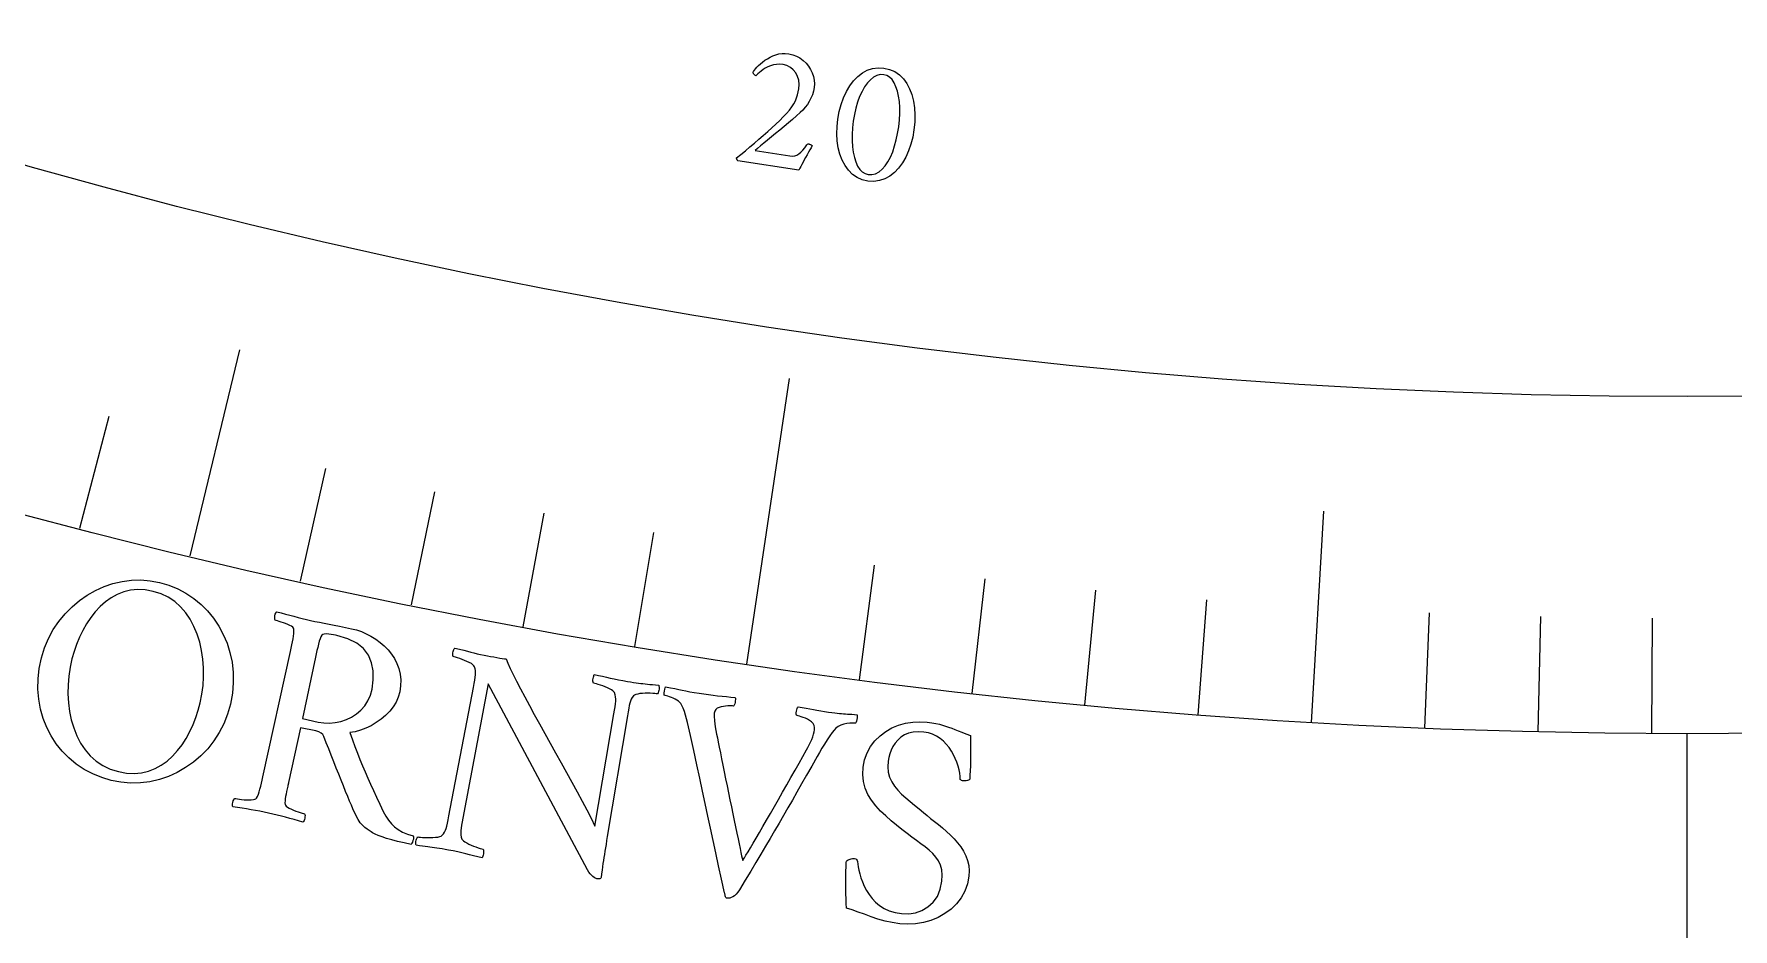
# Model space of a CAD drawing. Header units: millimetres. Extents: x -50 to 50, y -50 to 64.
# Drawn here: x -10.3 to 0.29, y -40.97 to -35.39 of the extents above; entities that cross this region are included whole.
import ezdxf

# ---------------------------------------------------------------- set-up
doc = ezdxf.new("R2010")
doc.units = ezdxf.units.MM
for name, color, linetype in [('CUT_OUTER', 1, 'Continuous'), ('ENGRAVE', 7, 'Continuous'), ('ENGRAVE_FINE', 8, 'Continuous'), ('TEXT', 5, 'Continuous')]:
    doc.layers.add(name, color=color, linetype=linetype)

msp = doc.modelspace()

# ---------------------------------------------------------------- linework, layer by layer
at = {"layer": 'CUT_OUTER'}
msp.add_arc((0, -0.0002), 49.9998, 177.11535, 4.43206, dxfattribs=at)
at = {"layer": 'ENGRAVE'}
for points in [[(-9.3249, -38.6408), (-9.0152, -37.3576)], [(-5.8563, -39.3162), (-5.5911, -37.5359)], [(-2.3407, -39.681), (-2.263, -38.3633)], [(0, -45.25), (0, -39.75)]]:
    msp.add_lwpolyline(points, dxfattribs=at)
for radius in [49, 49, 47.6875, 45.25, 45.25, 43.325, 39.75, 39.75, 37.65]:
    msp.add_circle((0, 0), radius, dxfattribs=at)
at = {"layer": 'ENGRAVE_FINE'}
for points in [[(-10.0105, -38.4689), (-9.8291, -37.7721)], [(-8.6363, -38.8005), (-8.4799, -38.0977)], [(-7.9449, -38.9479), (-7.801, -38.2425)], [(-7.251, -39.0831), (-7.1196, -38.3751)], [(-6.5547, -39.2058), (-6.436, -38.4957)], [(-5.156, -39.4142), (-5.0627, -38.7003)], [(-4.4541, -39.4997), (-4.3734, -38.7842)], [(-3.7508, -39.5726), (-3.6828, -38.8559)], [(-3.0462, -39.6331), (-2.9911, -38.9152)], [(-1.6345, -39.7164), (-1.6049, -38.997)], [(-0.9277, -39.7392), (-0.9109, -39.0194)], [(-0.2207, -39.7494), (-0.2167, -39.0294)]]:
    msp.add_lwpolyline(points, dxfattribs=at)
at = {"layer": 'TEXT'}
for points in [[(-5.4494, -36.086), (-5.4572, -36.099), (-5.4652, -36.1129), (-5.4735, -36.1276), (-5.4821, -36.1433), (-5.4907, -36.1591), (-5.4989, -36.1743), (-5.5067, -36.1889), (-5.5141, -36.203), (-5.5208, -36.2156), (-5.5263, -36.226), (-5.5305, -36.2341), (-5.5336, -36.24), (-5.9127, -36.18), (-5.9142, -36.1785), (-5.9157, -36.1766), (-5.9172, -36.1743), (-5.9188, -36.1716), (-5.9201, -36.1689), (-5.921, -36.1665), (-5.9214, -36.1644), (-5.9213, -36.1626), (-5.894, -36.1405), (-5.8663, -36.1178), (-5.8383, -36.0946), (-5.81, -36.0709), (-5.7818, -36.0469), (-5.7542, -36.023), (-5.7272, -35.999), (-5.7008, -35.9751), (-5.6757, -35.9517), (-5.6522, -35.9291), (-5.6305, -35.9074), (-5.6105, -35.8865), (-5.5916, -35.8651), (-5.5759, -35.8447), (-5.5635, -35.8255), (-5.5543, -35.8073), (-5.5473, -35.7893), (-5.5414, -35.7707), (-5.5367, -35.7515), (-5.533, -35.7317), (-5.531, -35.7046), (-5.5335, -35.6791), (-5.5405, -35.6552), (-5.5522, -35.6328), (-5.5675, -35.6134), (-5.5859, -35.5984), (-5.6073, -35.5877), (-5.6317, -35.5814), (-5.6527, -35.5793), (-5.6727, -35.5798), (-5.6916, -35.5828), (-5.7096, -35.5884), (-5.7264, -35.5957), (-5.7418, -35.6036), (-5.7557, -35.6121), (-5.7681, -35.6213), (-5.7789, -35.6303), (-5.7878, -35.6381), (-5.7949, -35.6449), (-5.8, -35.6505), (-5.8033, -35.6495), (-5.8065, -35.6476), (-5.8096, -35.6447), (-5.8127, -35.641), (-5.8153, -35.6371), (-5.817, -35.6338), (-5.818, -35.6312), (-5.8181, -35.6292), (-5.8148, -35.6237), (-5.8097, -35.6167), (-5.8029, -35.6082), (-5.7944, -35.5982), (-5.7842, -35.5874), (-5.7726, -35.5766), (-5.7595, -35.5657), (-5.7449, -35.5547), (-5.7291, -35.5444), (-5.7125, -35.5351), (-5.695, -35.527), (-5.6767, -35.52), (-5.6575, -35.5148), (-5.6377, -35.512), (-5.6173, -35.5117), (-5.5962, -35.5139), (-5.5712, -35.5195), (-5.5478, -35.5282), (-5.5262, -35.54), (-5.5062, -35.5548), (-5.4882, -35.572), (-5.4728, -35.5907), (-5.4598, -35.6109), (-5.4493, -35.6327), (-5.4416, -35.6553), (-5.4372, -35.6782), (-5.4359, -35.7013), (-5.4379, -35.7246), (-5.4424, -35.7476), (-5.449, -35.7695), (-5.4575, -35.7904), (-5.468, -35.8103), (-5.4801, -35.8292), (-5.4938, -35.8472), (-5.5088, -35.8642), (-5.5253, -35.8803), (-5.5484, -35.9011), (-5.5727, -35.9225), (-5.5981, -35.9445), (-5.6248, -35.9671), (-5.6517, -35.9896), (-5.6779, -36.0113), (-5.7033, -36.0323), (-5.728, -36.0526), (-5.7511, -36.0714), (-5.7718, -36.0883), (-5.79, -36.1032), (-5.8058, -36.1162), (-5.5887, -36.1504), (-5.573, -36.1515), (-5.5583, -36.1498), (-5.5448, -36.1453), (-5.5323, -36.1379), (-5.5203, -36.1278), (-5.5083, -36.1149), (-5.4962, -36.0992), (-5.4841, -36.0808), (-5.482, -36.0781), (-5.4791, -36.0764), (-5.4754, -36.0757), (-5.4708, -36.0759), (-5.4689, -36.0764), (-5.4664, -36.0772), (-5.4634, -36.0783), (-5.4599, -36.0799), (-5.4565, -36.0815), (-5.4536, -36.0831), (-5.4512, -36.0846), (-5.4494, -36.086)], [(-5.0038, -35.6033), (-4.9676, -35.6115), (-4.9353, -35.6251), (-4.9067, -35.6444), (-4.8818, -35.6692), (-4.8607, -35.6987), (-4.8433, -35.7316), (-4.8296, -35.7681), (-4.8195, -35.8082), (-4.8131, -35.8507), (-4.8104, -35.8947), (-4.8112, -35.9401), (-4.8158, -35.9869), (-4.8238, -36.0333), (-4.835, -36.0774), (-4.8495, -36.119), (-4.8672, -36.1583), (-4.8879, -36.1943), (-4.9113, -36.2259), (-4.9373, -36.2531), (-4.966, -36.2759), (-4.9971, -36.2934), (-5.0302, -36.3043), (-5.0654, -36.3087), (-5.1026, -36.3066), (-5.138, -36.2985), (-5.17, -36.2846), (-5.1986, -36.265), (-5.2238, -36.2397), (-5.2453, -36.2098), (-5.2631, -36.1764), (-5.2772, -36.1396), (-5.2874, -36.0993), (-5.2939, -36.0566), (-5.2965, -36.0125), (-5.2953, -35.9671), (-5.2902, -35.9203), (-5.2816, -35.874), (-5.2698, -35.8301), (-5.2549, -35.7886), (-5.2368, -35.7495), (-5.2158, -35.7138), (-5.1923, -35.6826), (-5.1662, -35.6557), (-5.1375, -35.6333), (-5.1067, -35.6163), (-5.0741, -35.6056), (-5.0398, -35.6013), (-5.0038, -35.6033)], [(-5.0039, -35.6444), (-5.0261, -35.6439), (-5.0475, -35.6489), (-5.068, -35.6593), (-5.0877, -35.6753), (-5.1063, -35.6958), (-5.1236, -35.7202), (-5.1396, -35.7483), (-5.1542, -35.7804), (-5.1671, -35.8154), (-5.1782, -35.8527), (-5.1873, -35.8924), (-5.1945, -35.9342), (-5.1994, -35.976), (-5.2018, -36.0163), (-5.2017, -36.0552), (-5.1991, -36.0927), (-5.1942, -36.1278), (-5.1872, -36.1596), (-5.178, -36.188), (-5.1667, -36.2131), (-5.1533, -36.234), (-5.138, -36.2497), (-5.1207, -36.2603), (-5.1014, -36.2657), (-5.0774, -36.2663), (-5.0547, -36.2611), (-5.0334, -36.2502), (-5.0134, -36.2335), (-4.9949, -36.212), (-4.9779, -36.1866), (-4.9625, -36.1572), (-4.9486, -36.1239), (-4.9364, -36.0878), (-4.9261, -36.0498), (-4.9176, -36.01), (-4.9109, -35.9684), (-4.9062, -35.9263), (-4.904, -35.886), (-4.9042, -35.8476), (-4.9069, -35.8111), (-4.9119, -35.7772), (-4.9189, -35.7465), (-4.9281, -35.7191), (-4.9394, -35.6949), (-4.9527, -35.6749), (-4.9679, -35.6598), (-4.985, -35.6496), (-5.0039, -35.6444)], [(-9.5143, -38.8082), (-9.4566, -38.8253), (-9.4019, -38.8475), (-9.3502, -38.8748), (-9.3015, -38.9072), (-9.2564, -38.9441), (-9.2154, -38.9851), (-9.1786, -39.0301), (-9.1458, -39.0791), (-9.1177, -39.1315), (-9.0946, -39.1866), (-9.0765, -39.2445), (-9.0635, -39.3051), (-9.0562, -39.3679), (-9.0555, -39.4323), (-9.0613, -39.4982), (-9.0736, -39.5657), (-9.0911, -39.6285), (-9.1141, -39.6876), (-9.1425, -39.7432), (-9.1764, -39.7951), (-9.2149, -39.8431), (-9.2571, -39.8868), (-9.3028, -39.9262), (-9.3523, -39.9612), (-9.4046, -39.9913), (-9.4591, -40.0159), (-9.5157, -40.035), (-9.5744, -40.0487), (-9.6344, -40.0563), (-9.6948, -40.0575), (-9.7554, -40.0522), (-9.8164, -40.0404), (-9.8752, -40.023), (-9.931, -40.0003), (-9.9838, -39.9723), (-10.0336, -39.9391), (-10.0797, -39.9012), (-10.1212, -39.8593), (-10.1581, -39.8135), (-10.1904, -39.7636), (-10.2178, -39.7105), (-10.2397, -39.6548), (-10.2564, -39.5965), (-10.2677, -39.5356), (-10.273, -39.4728), (-10.2718, -39.4088), (-10.2641, -39.3437), (-10.2499, -39.2774), (-10.2306, -39.2151), (-10.206, -39.1565), (-10.1764, -39.1013), (-10.1415, -39.0498), (-10.1025, -39.0022), (-10.0601, -38.9591), (-10.0144, -38.9204), (-9.9655, -38.8861), (-9.914, -38.8567), (-9.8605, -38.8326), (-9.805, -38.814), (-9.7477, -38.8008), (-9.6893, -38.7933), (-9.631, -38.7921), (-9.5727, -38.797), (-9.5143, -38.8082)], [(-9.555, -38.8635), (-9.6041, -38.8544), (-9.6509, -38.8519), (-9.6955, -38.8559), (-9.738, -38.8665), (-9.7781, -38.8826), (-9.8159, -38.9031), (-9.8513, -38.928), (-9.8843, -38.9573), (-9.915, -38.9902), (-9.9432, -39.026), (-9.9691, -39.0646), (-9.9925, -39.106), (-10.0134, -39.1492), (-10.0317, -39.1931), (-10.0473, -39.2376), (-10.0603, -39.2828), (-10.0721, -39.3362), (-10.0802, -39.3904), (-10.0847, -39.4454), (-10.0856, -39.5012), (-10.0826, -39.5567), (-10.0756, -39.6107), (-10.0646, -39.6633), (-10.0496, -39.7143), (-10.0304, -39.7629), (-10.0069, -39.808), (-9.9791, -39.8495), (-9.947, -39.8875), (-9.9103, -39.9209), (-9.8688, -39.9485), (-9.8224, -39.9703), (-9.7713, -39.9863), (-9.7208, -39.9956), (-9.6727, -39.9982), (-9.627, -39.9941), (-9.5836, -39.9833), (-9.5427, -39.9669), (-9.5042, -39.9458), (-9.4681, -39.92), (-9.4344, -39.8896), (-9.4033, -39.8555), (-9.3749, -39.8186), (-9.3493, -39.779), (-9.3263, -39.7366), (-9.3061, -39.6926), (-9.2886, -39.6481), (-9.2738, -39.6031), (-9.2617, -39.5576), (-9.2511, -39.504), (-9.2441, -39.4498), (-9.2407, -39.3951), (-9.2409, -39.3397), (-9.245, -39.2848), (-9.253, -39.2314), (-9.2649, -39.1795), (-9.2808, -39.1291), (-9.3006, -39.0813), (-9.3244, -39.0371), (-9.3521, -38.9965), (-9.3837, -38.9595), (-9.4197, -38.927), (-9.4602, -38.9002), (-9.5053, -38.8791), (-9.555, -38.8635)], [(-8.3185, -39.0958), (-8.2882, -39.1035), (-8.258, -39.114), (-8.2279, -39.1271), (-8.1979, -39.1428), (-8.1687, -39.1609), (-8.1413, -39.1811), (-8.1156, -39.2033), (-8.0916, -39.2276), (-8.07, -39.2539), (-8.0516, -39.2821), (-8.0363, -39.3123), (-8.0242, -39.3443), (-8.0159, -39.3781), (-8.0123, -39.4136), (-8.0133, -39.4506), (-8.019, -39.4893), (-8.0279, -39.5216), (-8.0412, -39.5524), (-8.059, -39.5818), (-8.0812, -39.6099), (-8.1068, -39.636), (-8.1346, -39.6597), (-8.1646, -39.6809), (-8.1968, -39.6998), (-8.23, -39.7157), (-8.2632, -39.7282), (-8.2963, -39.7372), (-8.3294, -39.7428), (-8.3136, -39.7874), (-8.2979, -39.8302), (-8.2823, -39.8714), (-8.2667, -39.9107), (-8.251, -39.9492), (-8.2347, -39.9876), (-8.2178, -40.0261), (-8.2005, -40.0645), (-8.1823, -40.1039), (-8.163, -40.1453), (-8.1426, -40.1888), (-8.1211, -40.2344), (-8.1058, -40.2631), (-8.089, -40.2888), (-8.0706, -40.3113), (-8.0508, -40.3307), (-8.0281, -40.3476), (-8.0012, -40.3626), (-7.9701, -40.3757), (-7.9348, -40.3869), (-7.9327, -40.3921), (-7.9322, -40.3987), (-7.9335, -40.4066), (-7.9366, -40.4159), (-7.9402, -40.4249), (-7.9431, -40.4317), (-7.9454, -40.4365), (-7.9471, -40.4393), (-7.9916, -40.4301), (-8.032, -40.4208), (-8.0683, -40.4114), (-8.1006, -40.402), (-8.1286, -40.3927), (-8.1525, -40.3839), (-8.1721, -40.3756), (-8.1875, -40.3678), (-8.197, -40.3614), (-8.2083, -40.3535), (-8.2212, -40.3442), (-8.2358, -40.3335), (-8.2508, -40.3204), (-8.2648, -40.3043), (-8.278, -40.285), (-8.2903, -40.2625), (-8.2952, -40.2519), (-8.3018, -40.2371), (-8.31, -40.2184), (-8.3198, -40.1957), (-8.3309, -40.1696), (-8.3429, -40.1409), (-8.3558, -40.1096), (-8.3696, -40.0756), (-8.3841, -40.0396), (-8.399, -40.0025), (-8.4144, -39.9641), (-8.4301, -39.9246), (-8.4459, -39.8846), (-8.4613, -39.8451), (-8.4762, -39.8061), (-8.4907, -39.7675), (-8.4977, -39.7557), (-8.5086, -39.746), (-8.5233, -39.7384), (-8.5419, -39.733), (-8.6371, -39.7124), (-8.7113, -40.0537), (-8.712, -40.0566), (-8.7126, -40.0594), (-8.7132, -40.0622), (-8.7138, -40.065), (-8.7144, -40.0678), (-8.715, -40.0706), (-8.7156, -40.0734), (-8.7162, -40.0762), (-8.72, -40.0937), (-8.7234, -40.1103), (-8.7265, -40.1261), (-8.7294, -40.1412), (-8.7316, -40.1552), (-8.733, -40.1681), (-8.7335, -40.1798), (-8.7332, -40.1904), (-8.7308, -40.1957), (-8.7256, -40.2014), (-8.7176, -40.2074), (-8.7066, -40.2139), (-8.6939, -40.2202), (-8.6806, -40.2261), (-8.6666, -40.2315), (-8.6521, -40.2364), (-8.6384, -40.2406), (-8.627, -40.244), (-8.6179, -40.2465), (-8.6111, -40.2481), (-8.6095, -40.2531), (-8.6088, -40.2594), (-8.609, -40.267), (-8.6101, -40.2758), (-8.612, -40.2845), (-8.6147, -40.2915), (-8.6182, -40.2969), (-8.6224, -40.3007), (-8.6501, -40.2929), (-8.6772, -40.2852), (-8.7038, -40.2779), (-8.7298, -40.2707), (-8.7557, -40.2638), (-8.7821, -40.2571), (-8.8088, -40.2507), (-8.8361, -40.2446), (-8.8627, -40.2389), (-8.8896, -40.2335), (-8.9169, -40.2284), (-8.9444, -40.2236), (-8.9723, -40.2189), (-9.0004, -40.2143), (-9.0287, -40.2097), (-9.0574, -40.2052), (-9.0596, -40.2), (-9.0605, -40.1936), (-9.06, -40.1861), (-9.0581, -40.1775), (-9.0554, -40.169), (-9.0524, -40.162), (-9.0491, -40.1566), (-9.0456, -40.1527), (-9.0387, -40.1541), (-9.0294, -40.1556), (-9.0176, -40.1574), (-9.0034, -40.1593), (-8.9881, -40.1609), (-8.973, -40.1619), (-8.9582, -40.1622), (-8.9436, -40.1618), (-8.9306, -40.1606), (-8.9208, -40.1585), (-8.9141, -40.1555), (-8.9106, -40.1515), (-8.9045, -40.1401), (-8.899, -40.127), (-8.8939, -40.112), (-8.8892, -40.0952), (-8.8848, -40.0772), (-8.8803, -40.0584), (-8.8758, -40.0389), (-8.8712, -40.0186), (-8.6999, -39.2368), (-8.6954, -39.2165), (-8.6912, -39.1967), (-8.6872, -39.1775), (-8.6835, -39.1588), (-8.6805, -39.1413), (-8.6787, -39.1253), (-8.6781, -39.1108), (-8.6787, -39.098), (-8.68, -39.0922), (-8.6846, -39.0864), (-8.6924, -39.0806), (-8.7034, -39.0748), (-8.7163, -39.0692), (-8.7294, -39.0638), (-8.7429, -39.0588), (-8.7566, -39.0541), (-8.7695, -39.0499), (-8.7802, -39.0465), (-8.7889, -39.044), (-8.7954, -39.0424), (-8.7969, -39.0374), (-8.7975, -39.0311), (-8.7971, -39.0236), (-8.7959, -39.0147), (-8.7939, -39.0061), (-8.7912, -38.9991), (-8.7878, -38.9937), (-8.7836, -38.99), (-8.7565, -38.9971), (-8.7298, -39.0043), (-8.7034, -39.0114), (-8.6775, -39.0186), (-8.6517, -39.0257), (-8.6259, -39.0323), (-8.6002, -39.0385), (-8.5745, -39.0443), (-8.5473, -39.0502), (-8.5191, -39.056), (-8.4898, -39.0617), (-8.4594, -39.0675), (-8.4273, -39.0735), (-8.3932, -39.0803), (-8.3569, -39.0877), (-8.3185, -39.0958)], [(-8.1912, -39.4716), (-8.1833, -39.4133), (-8.1845, -39.3588), (-8.1947, -39.308), (-8.2139, -39.261), (-8.244, -39.2195), (-8.2868, -39.1854), (-8.3422, -39.1585), (-8.4104, -39.1389), (-8.4197, -39.137), (-8.4314, -39.1349), (-8.4452, -39.1325), (-8.4613, -39.1299), (-8.4769, -39.1282), (-8.4892, -39.1288), (-8.4983, -39.1315), (-8.5041, -39.1363), (-8.5095, -39.1455), (-8.5148, -39.1578), (-8.5199, -39.1732), (-8.5248, -39.1917), (-8.5296, -39.2119), (-8.5343, -39.2321), (-8.539, -39.2526), (-8.5435, -39.2731), (-8.6249, -39.6561), (-8.5279, -39.6771), (-8.4925, -39.6825), (-8.457, -39.6837), (-8.4214, -39.6805), (-8.3858, -39.673), (-8.3513, -39.6614), (-8.319, -39.6459), (-8.289, -39.6265), (-8.2612, -39.6031), (-8.2369, -39.5759), (-8.2171, -39.5449), (-8.2019, -39.5101), (-8.1912, -39.4716)], [(-7.4934, -39.2603), (-7.4732, -39.2641), (-7.4533, -39.2679), (-7.4335, -39.2717), (-7.4141, -39.2754), (-7.3959, -39.2787), (-7.3803, -39.2812), (-7.3671, -39.2831), (-7.3565, -39.2842), (-7.345, -39.3111), (-7.3302, -39.3433), (-7.3121, -39.3807), (-7.2906, -39.4234), (-7.2663, -39.4703), (-7.2399, -39.5203), (-7.2113, -39.5735), (-7.1806, -39.6299), (-7.1484, -39.6883), (-7.1156, -39.7476), (-7.0821, -39.8079), (-7.048, -39.8691), (-7.0137, -39.9305), (-6.98, -39.9914), (-6.9468, -40.0517), (-6.9141, -40.1116), (-6.8829, -40.1698), (-6.8539, -40.2249), (-6.8272, -40.2771), (-6.8029, -40.3263), (-6.6848, -39.626), (-6.681, -39.6027), (-6.6778, -39.5819), (-6.6754, -39.5637), (-6.6736, -39.5481), (-6.673, -39.534), (-6.6741, -39.5203), (-6.677, -39.507), (-6.6816, -39.4942), (-6.685, -39.4888), (-6.6912, -39.4831), (-6.7002, -39.477), (-6.712, -39.4705), (-6.7254, -39.4641), (-6.7392, -39.4581), (-6.7535, -39.4525), (-6.7681, -39.4473), (-6.7821, -39.4428), (-6.7942, -39.4392), (-6.8044, -39.4365), (-6.8127, -39.4348), (-6.815, -39.429), (-6.816, -39.4223), (-6.8159, -39.4147), (-6.8145, -39.4062), (-6.8125, -39.398), (-6.8106, -39.3911), (-6.8089, -39.3855), (-6.8073, -39.3812), (-6.781, -39.3867), (-6.7556, -39.3923), (-6.731, -39.3977), (-6.7072, -39.4032), (-6.6831, -39.4086), (-6.6573, -39.4138), (-6.6301, -39.419), (-6.6012, -39.424), (-6.5809, -39.4274), (-6.5625, -39.4302), (-6.5461, -39.4327), (-6.5316, -39.4346), (-6.5179, -39.4364), (-6.504, -39.438), (-6.4899, -39.4395), (-6.4755, -39.441), (-6.4602, -39.4425), (-6.4435, -39.4443), (-6.4252, -39.4463), (-6.4054, -39.4485), (-6.4043, -39.4531), (-6.4037, -39.4585), (-6.4034, -39.4649), (-6.4035, -39.4722), (-6.4044, -39.4798), (-6.4064, -39.4872), (-6.4096, -39.4945), (-6.414, -39.5016), (-6.4209, -39.5007), (-6.4306, -39.4998), (-6.4431, -39.499), (-6.4582, -39.4983), (-6.4747, -39.4978), (-6.4908, -39.498), (-6.5068, -39.4989), (-6.5224, -39.5004), (-6.5366, -39.5026), (-6.5481, -39.5056), (-6.5568, -39.5094), (-6.5629, -39.5141), (-6.5704, -39.5239), (-6.5768, -39.5346), (-6.5818, -39.5463), (-6.5856, -39.5589), (-6.5889, -39.5737), (-6.5925, -39.5918), (-6.5964, -39.6133), (-6.6007, -39.6382), (-6.7259, -40.3898), (-6.7301, -40.4155), (-6.7341, -40.4395), (-6.7379, -40.4619), (-6.7413, -40.4826), (-6.7445, -40.5023), (-6.7476, -40.5217), (-6.7504, -40.5407), (-6.7531, -40.5594), (-6.7558, -40.5787), (-6.7586, -40.5996), (-6.7615, -40.622), (-6.7646, -40.646), (-6.7666, -40.6492), (-6.7694, -40.6515), (-6.7731, -40.653), (-6.7776, -40.6536), (-6.7822, -40.6537), (-6.786, -40.6536), (-6.789, -40.6535), (-6.7913, -40.6532), (-6.7957, -40.6519), (-6.8012, -40.6492), (-6.8078, -40.645), (-6.8155, -40.6395), (-6.8238, -40.6322), (-6.8321, -40.623), (-6.8405, -40.6119), (-6.8489, -40.5988), (-7.468, -39.439), (-7.6265, -40.2763), (-7.6307, -40.2995), (-7.6341, -40.3201), (-7.6365, -40.338), (-7.6382, -40.3532), (-7.6386, -40.367), (-7.6376, -40.3804), (-7.6353, -40.3935), (-7.6315, -40.4063), (-7.6281, -40.4117), (-7.6221, -40.4176), (-7.6132, -40.4238), (-7.6016, -40.4305), (-7.5884, -40.4372), (-7.5746, -40.4436), (-7.5602, -40.4497), (-7.5454, -40.4556), (-7.5311, -40.4608), (-7.5188, -40.465), (-7.5084, -40.468), (-7.4998, -40.47), (-7.4975, -40.4758), (-7.4962, -40.4823), (-7.4961, -40.4897), (-7.4971, -40.4978), (-7.4988, -40.5058), (-7.5009, -40.5127), (-7.5032, -40.5186), (-7.5058, -40.5235), (-7.5326, -40.5166), (-7.5585, -40.5101), (-7.5834, -40.5037), (-7.6074, -40.4977), (-7.6318, -40.4919), (-7.6579, -40.486), (-7.6857, -40.4802), (-7.7153, -40.4744), (-7.7354, -40.4706), (-7.7541, -40.4674), (-7.7713, -40.4648), (-7.7869, -40.4626), (-7.8017, -40.4607), (-7.8163, -40.4589), (-7.8306, -40.4571), (-7.8447, -40.4554), (-7.8597, -40.4534), (-7.8767, -40.4511), (-7.8957, -40.4484), (-7.9167, -40.4452), (-7.9176, -40.4407), (-7.9182, -40.4352), (-7.9183, -40.4288), (-7.918, -40.4215), (-7.9168, -40.4139), (-7.9145, -40.4065), (-7.911, -40.3994), (-7.9064, -40.3925), (-7.8993, -40.3936), (-7.8895, -40.3946), (-7.877, -40.3955), (-7.8618, -40.3963), (-7.8452, -40.3968), (-7.8287, -40.3969), (-7.8121, -40.3964), (-7.7957, -40.3954), (-7.7807, -40.3937), (-7.769, -40.3911), (-7.7603, -40.3874), (-7.7548, -40.3828), (-7.7468, -40.3733), (-7.74, -40.3629), (-7.7343, -40.3517), (-7.7299, -40.3397), (-7.7259, -40.3255), (-7.7215, -40.3078), (-7.7169, -40.2866), (-7.712, -40.262), (-7.5589, -39.4627), (-7.5544, -39.4379), (-7.5508, -39.4164), (-7.5482, -39.3981), (-7.5465, -39.383), (-7.5461, -39.3698), (-7.5471, -39.357), (-7.5494, -39.3447), (-7.5532, -39.3329), (-7.5565, -39.3266), (-7.563, -39.32), (-7.5726, -39.3132), (-7.5854, -39.3062), (-7.6, -39.2993), (-7.6147, -39.2929), (-7.6297, -39.2871), (-7.6449, -39.2819), (-7.659, -39.2775), (-7.6707, -39.274), (-7.6799, -39.2714), (-7.6866, -39.2699), (-7.6883, -39.2617), (-7.6887, -39.2538), (-7.6881, -39.2461), (-7.6863, -39.2386), (-7.6838, -39.2318), (-7.6814, -39.2259), (-7.6789, -39.221), (-7.6763, -39.2171), (-7.6467, -39.224), (-7.62, -39.2303), (-7.5964, -39.2362), (-7.5758, -39.2415), (-7.5564, -39.2466), (-7.5361, -39.2514), (-7.5151, -39.256), (-7.4934, -39.2603)], [(-6.1547, -39.4981), (-6.1252, -39.5025), (-6.0961, -39.5065), (-6.0674, -39.51), (-6.0391, -39.5131), (-6.0112, -39.5159), (-5.9835, -39.5188), (-5.9561, -39.5218), (-5.9289, -39.5249), (-5.928, -39.5298), (-5.928, -39.5364), (-5.9288, -39.5447), (-5.9305, -39.5547), (-5.9327, -39.5643), (-5.9351, -39.5713), (-5.9377, -39.5757), (-5.9406, -39.5775), (-5.9455, -39.577), (-5.9531, -39.5768), (-5.9631, -39.5768), (-5.9757, -39.577), (-5.9894, -39.5779), (-6.003, -39.5797), (-6.0163, -39.5825), (-6.0294, -39.5864), (-6.0411, -39.5918), (-6.05, -39.5995), (-6.0561, -39.6094), (-6.0595, -39.6216), (-6.0604, -39.6411), (-6.0583, -39.6693), (-6.0532, -39.7063), (-6.0451, -39.7519), (-6.0404, -39.7758), (-6.0349, -39.8032), (-6.0287, -39.8343), (-6.0217, -39.869), (-6.0141, -39.9065), (-6.0062, -39.9459), (-5.9979, -39.9871), (-5.9893, -40.0302), (-5.9804, -40.0742), (-5.9714, -40.1182), (-5.9622, -40.1623), (-5.9529, -40.2063), (-5.9437, -40.2495), (-5.9349, -40.291), (-5.9266, -40.3306), (-5.9188, -40.3685), (-5.9115, -40.4038), (-5.9048, -40.4358), (-5.8989, -40.4643), (-5.8938, -40.4895), (-5.8894, -40.5103), (-5.8861, -40.5258), (-5.8839, -40.5359), (-5.8827, -40.5406), (-5.8788, -40.5345), (-5.872, -40.5235), (-5.8622, -40.5074), (-5.8496, -40.4862), (-5.8346, -40.4609), (-5.8178, -40.4324), (-5.7992, -40.4006), (-5.7789, -40.3655), (-5.7571, -40.3278), (-5.7343, -40.2883), (-5.7103, -40.2468), (-5.6853, -40.2034), (-5.6597, -40.1588), (-5.634, -40.1139), (-5.6082, -40.0687), (-5.5822, -40.0231), (-5.5566, -39.9779), (-5.5318, -39.9341), (-5.5078, -39.8917), (-5.4846, -39.8506), (-5.4761, -39.835), (-5.4679, -39.8189), (-5.4601, -39.8023), (-5.4528, -39.7852), (-5.4463, -39.7684), (-5.4412, -39.7529), (-5.4375, -39.7386), (-5.4351, -39.7256), (-5.4347, -39.7111), (-5.4378, -39.6981), (-5.4442, -39.6866), (-5.454, -39.6765), (-5.4659, -39.6677), (-5.4784, -39.6601), (-5.4915, -39.6536), (-5.5052, -39.6481), (-5.5182, -39.6438), (-5.5291, -39.6405), (-5.5378, -39.6381), (-5.5445, -39.6369), (-5.5473, -39.6334), (-5.5489, -39.6278), (-5.5492, -39.62), (-5.5483, -39.6102), (-5.5464, -39.6002), (-5.5439, -39.5921), (-5.5407, -39.586), (-5.5367, -39.5817), (-5.5121, -39.5862), (-5.4882, -39.5907), (-5.465, -39.5951), (-5.4425, -39.5996), (-5.42, -39.604), (-5.3968, -39.6081), (-5.3728, -39.6119), (-5.348, -39.6154), (-5.3277, -39.6181), (-5.3096, -39.6203), (-5.2937, -39.6222), (-5.2799, -39.6236), (-5.2674, -39.6247), (-5.2549, -39.6257), (-5.2425, -39.6266), (-5.2302, -39.6273), (-5.2173, -39.628), (-5.203, -39.6289), (-5.1873, -39.63), (-5.1701, -39.6313), (-5.1692, -39.6362), (-5.1693, -39.643), (-5.1703, -39.6516), (-5.1722, -39.662), (-5.1746, -39.6718), (-5.1768, -39.6788), (-5.1789, -39.6829), (-5.1808, -39.6841), (-5.1883, -39.6837), (-5.1995, -39.6841), (-5.2146, -39.6851), (-5.2333, -39.6869), (-5.2532, -39.6903), (-5.2714, -39.6964), (-5.2879, -39.7051), (-5.3027, -39.7164), (-5.3134, -39.7271), (-5.326, -39.7426), (-5.3405, -39.7627), (-5.357, -39.7875), (-5.374, -39.8145), (-5.3901, -39.8409), (-5.4054, -39.8669), (-5.4198, -39.8924), (-5.453, -39.9514), (-5.485, -40.0079), (-5.5156, -40.062), (-5.5448, -40.1135), (-5.5733, -40.1633), (-5.6013, -40.2122), (-5.6291, -40.2602), (-5.6566, -40.3072), (-5.6841, -40.3542), (-5.7122, -40.4021), (-5.7409, -40.4509), (-5.7701, -40.5005), (-5.8005, -40.5519), (-5.8328, -40.606), (-5.867, -40.6626), (-5.9032, -40.7219), (-5.9134, -40.7373), (-5.9236, -40.7499), (-5.9337, -40.7596), (-5.9438, -40.7664), (-5.9538, -40.7708), (-5.9637, -40.7736), (-5.9735, -40.7748), (-5.9831, -40.7742), (-5.9858, -40.773), (-5.9879, -40.7703), (-5.9897, -40.7661), (-5.9909, -40.7604), (-5.992, -40.7544), (-5.9932, -40.7492), (-5.9945, -40.7448), (-5.9959, -40.7413), (-6.0149, -40.6555), (-6.0332, -40.5725), (-6.0506, -40.4925), (-6.0673, -40.4153), (-6.0836, -40.3393), (-6.1, -40.2627), (-6.1164, -40.1854), (-6.1329, -40.1074), (-6.1499, -40.0271), (-6.168, -39.9428), (-6.1871, -39.8544), (-6.2072, -39.7619), (-6.2133, -39.7335), (-6.2194, -39.7066), (-6.2256, -39.6811), (-6.2319, -39.657), (-6.2386, -39.6341), (-6.2461, -39.612), (-6.2542, -39.5908), (-6.2631, -39.5705), (-6.2675, -39.5624), (-6.2739, -39.5547), (-6.2823, -39.5474), (-6.2926, -39.5405), (-6.304, -39.5342), (-6.3153, -39.5287), (-6.3266, -39.5238), (-6.3379, -39.5197), (-6.3485, -39.5163), (-6.3576, -39.5136), (-6.3653, -39.5116), (-6.3716, -39.5104), (-6.3722, -39.5086), (-6.372, -39.5038), (-6.371, -39.4957), (-6.3694, -39.4845), (-6.3674, -39.4732), (-6.3657, -39.4649), (-6.3643, -39.4596), (-6.3631, -39.4573), (-6.333, -39.4632), (-6.3057, -39.4687), (-6.281, -39.4739), (-6.259, -39.4788), (-6.237, -39.4836), (-6.2123, -39.4884), (-6.1849, -39.4932), (-6.1547, -39.4981)], [(-4.7332, -39.6781), (-4.7056, -39.6818), (-4.6805, -39.686), (-4.6579, -39.6908), (-4.6379, -39.6961), (-4.6191, -39.702), (-4.6002, -39.7085), (-4.581, -39.7156), (-4.5617, -39.7233), (-4.5411, -39.7317), (-4.5181, -39.7408), (-4.4926, -39.7507), (-4.4648, -39.7613), (-4.4636, -39.7985), (-4.463, -39.8361), (-4.4631, -39.8743), (-4.4638, -39.9131), (-4.4649, -39.9496), (-4.466, -39.9812), (-4.4671, -40.0078), (-4.4683, -40.0294), (-4.4689, -40.0339), (-4.4715, -40.0375), (-4.4763, -40.0403), (-4.483, -40.0423), (-4.4904, -40.0435), (-4.4971, -40.0443), (-4.5029, -40.0445), (-4.508, -40.0443), (-4.5142, -40.0431), (-4.5196, -40.041), (-4.5241, -40.0381), (-4.5278, -40.0343), (-4.5286, -40.0161), (-4.5312, -39.9963), (-4.5354, -39.9748), (-4.5413, -39.9517), (-4.549, -39.9278), (-4.5585, -39.9043), (-4.5698, -39.881), (-4.5828, -39.858), (-4.5977, -39.836), (-4.6145, -39.8155), (-4.633, -39.7966), (-4.6534, -39.7793), (-4.6756, -39.7645), (-4.6997, -39.7529), (-4.7258, -39.7445), (-4.7538, -39.7394), (-4.7894, -39.7372), (-4.8215, -39.7395), (-4.8502, -39.7463), (-4.8753, -39.7576), (-4.8974, -39.7723), (-4.9167, -39.7892), (-4.9332, -39.8085), (-4.9469, -39.83), (-4.9581, -39.8526), (-4.9668, -39.8754), (-4.9732, -39.8981), (-4.9773, -39.921), (-4.9793, -39.9569), (-4.9761, -39.9903), (-4.9677, -40.0212), (-4.9541, -40.0496), (-4.9365, -40.0761), (-4.9161, -40.1016), (-4.8929, -40.126), (-4.8669, -40.1492), (-4.8394, -40.172), (-4.8119, -40.195), (-4.7841, -40.2182), (-4.7563, -40.2417), (-4.7348, -40.2591), (-4.7121, -40.2773), (-4.6883, -40.2964), (-4.6634, -40.3163), (-4.6382, -40.3371), (-4.6135, -40.3588), (-4.5894, -40.3813), (-4.5659, -40.4047), (-4.5439, -40.4292), (-4.5244, -40.455), (-4.5075, -40.4821), (-4.493, -40.5104), (-4.482, -40.5401), (-4.4752, -40.5711), (-4.4726, -40.6034), (-4.4742, -40.6371), (-4.4832, -40.6857), (-4.4988, -40.7307), (-4.5212, -40.7718), (-4.5504, -40.8092), (-4.5849, -40.8423), (-4.6229, -40.8706), (-4.6646, -40.8941), (-4.71, -40.9128), (-4.7575, -40.9263), (-4.8058, -40.9343), (-4.8547, -40.9366), (-4.9044, -40.9334), (-4.9509, -40.9265), (-4.9963, -40.917), (-5.0405, -40.9049), (-5.0835, -40.8903), (-5.1248, -40.875), (-5.1639, -40.8609), (-5.2009, -40.848), (-5.2356, -40.8363), (-5.2376, -40.8075), (-5.2391, -40.7778), (-5.2401, -40.7472), (-5.2406, -40.7157), (-5.2407, -40.6847), (-5.2406, -40.6557), (-5.2403, -40.6286), (-5.2397, -40.6035), (-5.2391, -40.5817), (-5.2383, -40.5645), (-5.2376, -40.5519), (-5.2369, -40.5439), (-5.2314, -40.54), (-5.2255, -40.5364), (-5.2194, -40.5333), (-5.2129, -40.5305), (-5.2063, -40.5284), (-5.1996, -40.5272), (-5.193, -40.5267), (-5.1863, -40.5272), (-5.1787, -40.5292), (-5.1731, -40.5332), (-5.1694, -40.5391), (-5.1676, -40.547), (-5.1658, -40.562), (-5.1628, -40.5798), (-5.1585, -40.6002), (-5.1531, -40.6233), (-5.1459, -40.6481), (-5.1366, -40.6735), (-5.1252, -40.6996), (-5.1117, -40.7262), (-5.0956, -40.7524), (-5.0767, -40.7768), (-5.0548, -40.7995), (-5.03, -40.8205), (-5.0018, -40.8388), (-4.9695, -40.8533), (-4.9333, -40.864), (-4.893, -40.871), (-4.8489, -40.8725), (-4.8068, -40.866), (-4.7666, -40.8517), (-4.7286, -40.8295), (-4.6954, -40.7998), (-4.6699, -40.7631), (-4.6522, -40.7193), (-4.6422, -40.6684), (-4.6401, -40.6312), (-4.643, -40.5978), (-4.6508, -40.5682), (-4.6635, -40.5424), (-4.6799, -40.519), (-4.6992, -40.4967), (-4.7212, -40.4755), (-4.7459, -40.4555), (-4.7726, -40.4357), (-4.8002, -40.4153), (-4.8288, -40.3942), (-4.8584, -40.3725), (-4.8911, -40.3468), (-4.9243, -40.3198), (-4.958, -40.2917), (-4.992, -40.2624), (-5.0246, -40.2316), (-5.0539, -40.1989), (-5.0799, -40.1642), (-5.1026, -40.1276), (-5.1203, -40.089), (-5.1312, -40.0481), (-5.1354, -40.0048), (-5.1328, -39.9593), (-5.1234, -39.9119), (-5.108, -39.8684), (-5.0866, -39.829), (-5.0592, -39.7936), (-5.0272, -39.7625), (-4.9919, -39.7361), (-4.9533, -39.7143), (-4.9115, -39.697), (-4.8677, -39.6847), (-4.8234, -39.6774), (-4.7786, -39.6752), (-4.7332, -39.6781)]]:
    msp.add_lwpolyline(points, close=True, dxfattribs=at)

doc.saveas('drawing.dxf')
